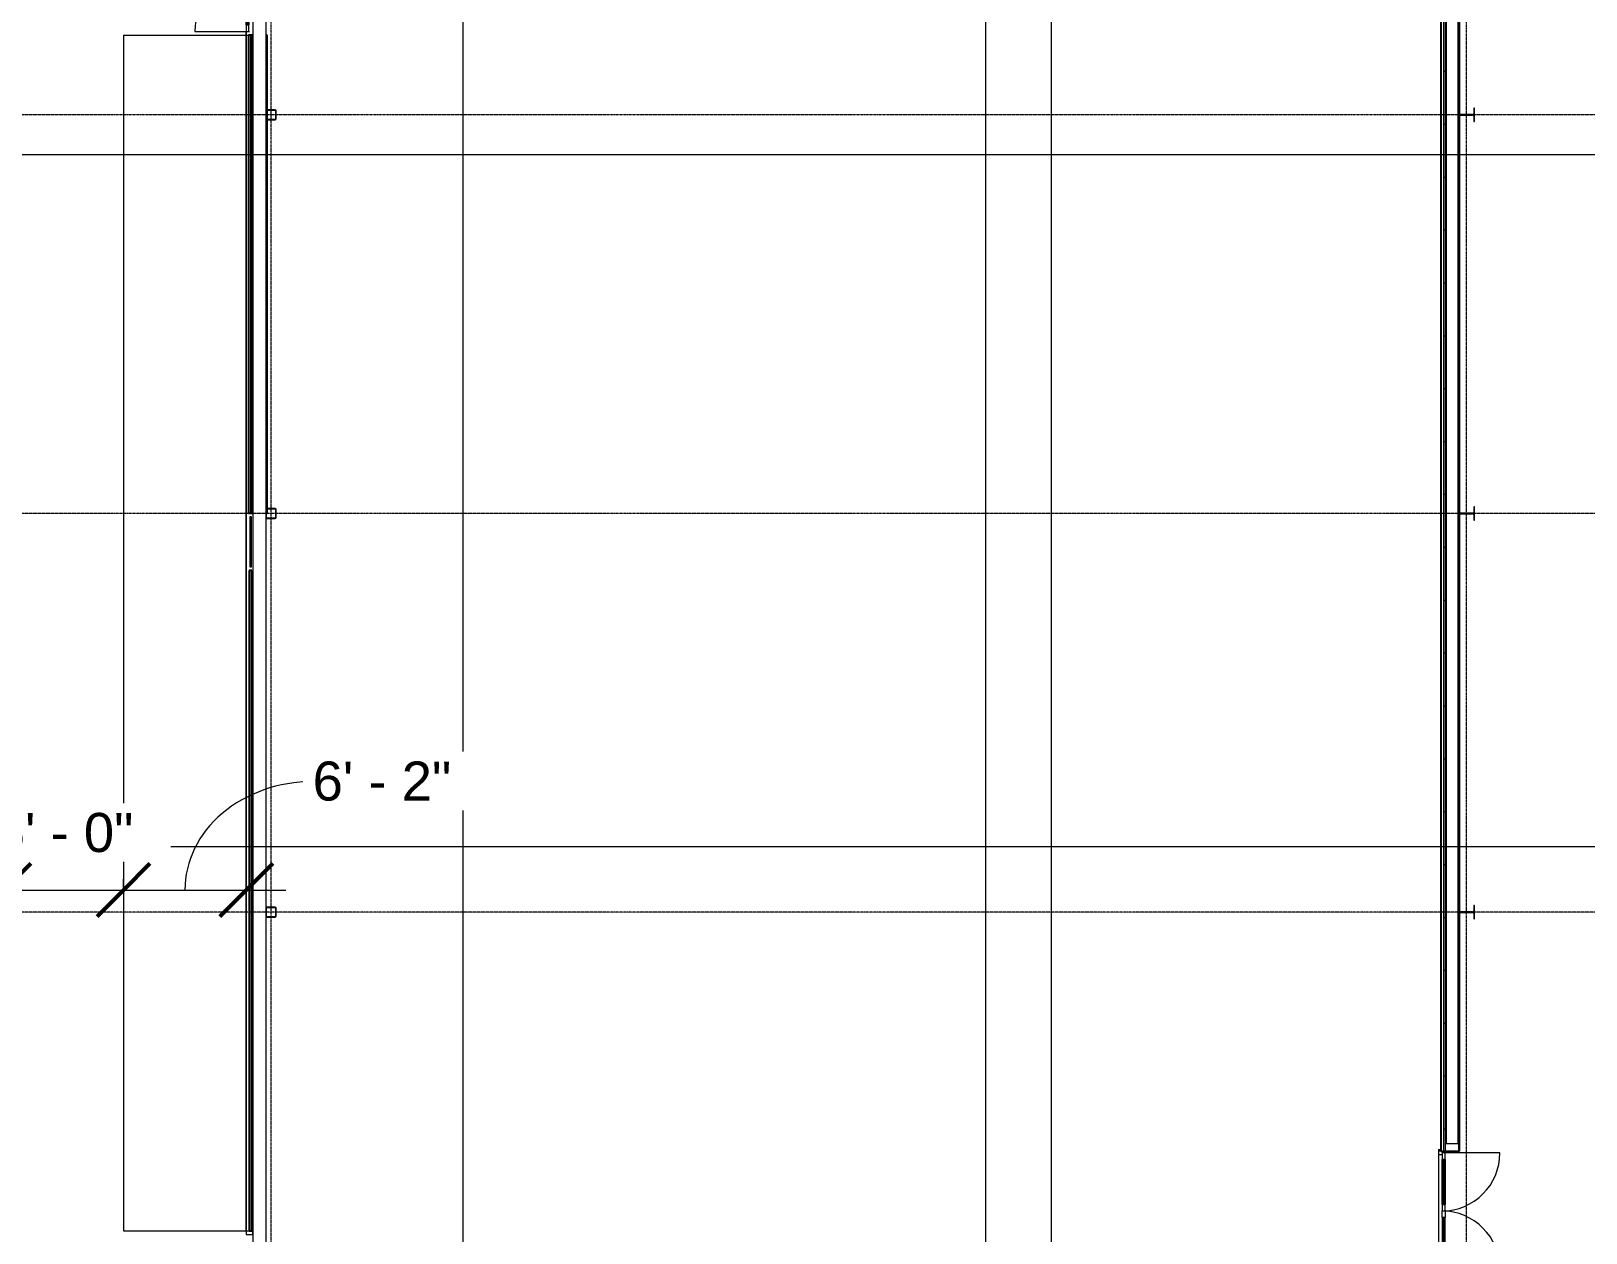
# Model space of a CAD drawing. Header units: inches. Extents: x 19712 to 27543, y -26063 to -18659.
# Drawn here: x 21927 to 22869, y -22303 to -21576 of the extents above; entities that cross this region are included whole.
import ezdxf

# ---------------------------------------------------------------- set-up
doc = ezdxf.new("R2010")
doc.units = ezdxf.units.IN
doc.header["$MEASUREMENT"] = 0
doc.linetypes.add('Grid Line 1_2_', pattern=[0.875, 0.5, -0.125, 0.125, -0.125])
for name, color, linetype, lineweight in [('A-ANNO-DIMS', 211, 'Continuous', 9), ('A-ANNO-DIMS-256', 211, 'Continuous', 9), ('A-DETL', 90, 'Continuous', 9), ('A-DOOR', 31, 'Continuous', 9), ('A-GLAZ-CURT', 52, 'Continuous', 9), ('A-GLAZ-CWMG', 51, 'Continuous', 9), ('A-WALL', 113, 'Continuous', 9), ('A-WALL-PATT', 111, 'Continuous', 25), ('C-BLDG-PADS', 91, 'Continuous', 9), ('C-TOPO', 7, 'Continuous', 9), ('Conc', 7, 'Continuous', 9), ('G-ANNO-SYMB', 111, 'Continuous', 9), ('L-SITE-WALL', 31, 'Continuous', 9), ('S-BEAM', 12, 'Continuous', 9), ('S-COLS', 52, 'Continuous', 9), ('S-GRID', 1, 'Continuous', 9)]:
    doc.layers.add(name, color=color, linetype=linetype, lineweight=lineweight)
doc.styles.add('Arial', font='arial.ttf', dxfattribs={"height": 23.60479})
doc.dimstyles.new('Linear_-_3_32__Arial', dxfattribs={"dimscale": 12, "dimtxt": 24, "dimasz": 2.666667, "dimexe": 2, "dimexo": 1.333333, "dimgap": 1.333333, "dimtad": 1, "dimdec": 0, "dimzin": 1, "dimdsep": 46, "dimlunit": 4, "dimtxsty": 'Arial', "dimblk1": 'OBLIQUE', "dimblk2": 'OBLIQUE', "dimsah": 1, "dimcen": 0.09, "dimdle": 2, "dimazin": 0, "dimtfac": 1, "dimtdec": 4, "dimtix": 1, "dimtmove": 1, "dimatfit": 3, "dimfxl": 1, "dimtvp": 1, "dimtfill": 1, "dimfrac": 2, "dimtolj": 1, "dimtzin": 0, "dimarcsym": 2})
doc.dimstyles.new('Linear_-_3_32__Arial_1', dxfattribs={"dimscale": 12, "dimtxt": 24, "dimasz": 2.666667, "dimexe": 2, "dimexo": 1.333333, "dimgap": 1.333333, "dimtad": 1, "dimdec": 0, "dimzin": 1, "dimdsep": 46, "dimlunit": 4, "dimtxsty": 'Arial', "dimblk1": 'OBLIQUE', "dimblk2": 'OBLIQUE', "dimsah": 1, "dimcen": 0.09, "dimdle": 2, "dimazin": 0, "dimtfac": 1, "dimtdec": 4, "dimtix": 1, "dimtmove": 0, "dimatfit": 3, "dimfxl": 1, "dimtvp": 1, "dimtfill": 1, "dimfrac": 2, "dimtolj": 1, "dimtzin": 0, "dimarcsym": 2})
pattern_1 = [(45, (0, 0), (-25.342707, 25.342707), []), (45, (0, 38.4), (-25.342707, 25.342707), [])]
pattern_2 = [(0, (0, 0), (0, 32), []), (90, (0, 0), (-32, 2e-15), [])]

# ---------------------------------------------------------------- blocks, each defined once
blk = doc.blocks.new('Girt_C - 8_D-948188-Site Plan - Phase 1')
at = {"layer": 'S-BEAM'}
for p, q in [((22061.64, -20906.05), (22061.64, -22786.18)), ((22069.64, -22540.52), (22069.64, -20906.05))]:
    blk.add_line(p, q, dxfattribs=at)
blk = doc.blocks.new('Girt_Z - 8_D-841743-Site Plan - Phase 1')
at = {"layer": 'S-BEAM'}
for p, q in [((22783.52, -21389.53), (22784.1, -21389.53)), ((22783.52, -21389.53), (22783.52, -22249.05)), ((22784.1, -21389.53), (22784.17, -21389.53)), ((22784.1, -21389.53), (22784.1, -22249.05)), ((22784.17, -21389.53), (22791.34, -21389.53)), ((22784.17, -21389.53), (22784.17, -22249.05)), ((22791.34, -21389.53), (22791.52, -21389.53)), ((22791.52, -22249.05), (22791.52, -21389.53)), ((22784.1, -22249.05), (22783.52, -22249.05)), ((22784.17, -22249.05), (22784.1, -22249.05)), ((22791.34, -22249.05), (22784.17, -22249.05)), ((22791.52, -22249.05), (22791.34, -22249.05))]:
    blk.add_line(p, q, dxfattribs=at)
blk = doc.blocks.new('Rectangular Mullion - Rectangular Mullion 1-827436-Site Plan - Phase 1')
at = {"layer": 'A-GLAZ-CWMG', "lineweight": 13}
for p, q in [((-2, 2), (0, 2)), ((-2, -2), (-2, 2)), ((0, 2), (0, -2)), ((0, -2), (-2, -2))]:
    blk.add_line(p, q, dxfattribs=at)
blk = doc.blocks.new('System Panel - Glazed-V44-Site Plan - Phase 1')
at = {"layer": 'A-GLAZ-CURT'}
for p, q in [((15.125, -0.25), (-15.125, -0.25)), ((-15.125, -0.25), (-15.125, -1.25)), ((-15.125, -1.25), (-15.125, -0.25)), ((15.125, -0.25), (-15.125, -0.25)), ((-15.125, -1.25), (15.125, -1.25)), ((-15.125, -1.25), (15.125, -1.25)), ((15.125, -1.25), (15.125, -0.25)), ((15.125, -0.25), (15.125, -1.25))]:
    blk.add_line(p, q, dxfattribs=at)
blk = doc.blocks.new('Door_Single_Storefront - one-827493-Site Plan - Phase 1')
at = {"layer": 'A-DOOR'}
for p, q in [((-16.53125, 33.0625), (-16.53125, 0)), ((-12.53125, 2), (-16.53125, 2)), ((-16.53125, 2), (-16.53125, 0.25)), ((-16.53125, 0.25), (-12.53125, 0.25)), ((-12.53125, 0.25), (-12.53125, 2)), ((-12.53125, 2), (12.53125, 2)), ((12.53125, 1.5), (-12.53125, 1.5)), ((-12.53125, 1.5), (-12.53125, 0.75)), ((-12.53125, 0.75), (12.53125, 0.75)), ((12.53125, 0.25), (-12.53125, 0.25)), ((16.53125, 2), (12.53125, 2)), ((12.53125, 2), (12.53125, 0.25)), ((12.53125, 0.75), (12.53125, 1.5)), ((12.53125, 0.25), (16.53125, 0.25)), ((16.53125, 0.25), (16.53125, 2))]:
    blk.add_line(p, q, dxfattribs=at)
blk.add_arc((-16.53125, 0), 33.0625, 360, 90, dxfattribs=at)
blk = doc.blocks.new('Door_Single_Storefront - one-815663-Site Plan - Phase 1')
at = {"layer": 'A-DOOR'}
for p, q in [((-17.59375, -35.1875), (-17.59375, 0)), ((-17.59375, -2), (-17.59375, -0.25)), ((-17.59375, -0.25), (-13.59375, -0.25)), ((-13.59375, -2), (-17.59375, -2)), ((-13.59375, -0.25), (-13.59375, -2)), ((13.59375, -0.25), (-13.59375, -0.25)), ((-13.59375, -1.5), (-13.59375, -0.75)), ((-13.59375, -0.75), (13.59375, -0.75)), ((13.59375, -1.5), (-13.59375, -1.5)), ((-13.59375, -2), (13.59375, -2)), ((13.59375, -2), (13.59375, -0.25)), ((13.59375, -0.25), (17.59375, -0.25)), ((13.59375, -0.75), (13.59375, -1.5)), ((17.59375, -2), (13.59375, -2)), ((17.59375, -0.25), (17.59375, -2))]:
    blk.add_line(p, q, dxfattribs=at)
blk.add_arc((-17.59375, 0), 35.1875, 270, 0, dxfattribs=at)
blk = doc.blocks.new('Door_Single_Storefront - one-824383-Site Plan - Phase 1')
at = {"layer": 'A-DOOR'}
for p, q in [((-17.59375, 35.1875), (-17.59375, 0)), ((-13.59375, 2), (-17.59375, 2)), ((-17.59375, 2), (-17.59375, 0.25)), ((-17.59375, 0.25), (-13.59375, 0.25)), ((-13.59375, 0.25), (-13.59375, 2)), ((-13.59375, 2), (13.59375, 2)), ((13.59375, 1.5), (-13.59375, 1.5)), ((-13.59375, 1.5), (-13.59375, 0.75)), ((-13.59375, 0.75), (13.59375, 0.75)), ((13.59375, 0.25), (-13.59375, 0.25)), ((17.59375, 2), (13.59375, 2)), ((13.59375, 2), (13.59375, 0.25)), ((13.59375, 0.75), (13.59375, 1.5)), ((13.59375, 0.25), (17.59375, 0.25)), ((17.59375, 0.25), (17.59375, 2))]:
    blk.add_line(p, q, dxfattribs=at)
blk.add_arc((-17.59375, 0), 35.1875, 360, 90, dxfattribs=at)
blk = doc.blocks.new('Rectangular Mullion - Rectangular Mullion 1-769212-Site Plan - Phase 1')
at = {"layer": 'A-GLAZ-CWMG'}
blk.add_line((22173.02, -22615.43), (22173.02, -22580.24), dxfattribs=at)
blk = doc.blocks.new('Rectangular Mullion - Rectangular Mullion 1-824384-Site Plan - Phase 1')
at = {"layer": 'A-GLAZ-CWMG'}
for p, q in [((22779.52, -22252.49), (22781.03, -22252.49)), ((22779.52, -22252.49), (22779.52, -22253.43)), ((22779.52, -22255.43), (22779.52, -22289.68))]:
    blk.add_line(p, q, dxfattribs=at)
blk = doc.blocks.new('Rectangular Mullion - Rectangular Mullion 1-824385-Site Plan - Phase 1')
at = {"layer": 'A-GLAZ-CWMG', "lineweight": 13}
for p, q in [((-2, -2), (-2, 0.25)), ((-1.06, 2), (0, 2)), ((0, 2), (0, -2)), ((0, -2), (-2, -2))]:
    blk.add_line(p, q, dxfattribs=at)
blk = doc.blocks.new('DIMBLOCK9-Site Plan - Phase 1')
at = {"layer": 'A-ANNO-DIMS-256', "lineweight": 50, "transparency": 16777216}
for p, q in [((21911.24, -22095.43), (21927.24, -22079.43)), ((21983.24, -22095.43), (21999.24, -22079.43)), ((21911.24, -22095.43), (21895.24, -22111.43)), ((21983.24, -22095.43), (21967.24, -22111.43))]:
    blk.add_line(p, q, dxfattribs=at)
at = {"layer": 'A-ANNO-DIMS-256', "transparency": 16777216}
for p, q in [((21911.24, -22088.8), (21911.24, -22119.43)), ((21911.24, -22095.43), (21911.24, -22088.8)), ((21983.24, -22088.8), (21983.24, -22119.43)), ((21983.24, -22095.43), (21983.24, -22088.8)), ((21911.24, -22095.43), (21983.24, -22095.43))]:
    blk.add_line(p, q, dxfattribs=at)
at = {"layer": 'A-ANNO-DIMS-256', "color": 0, "transparency": 16777216, "insert": (21905.33, -22048.81), "char_height": 23.605, "width": 100.5785, "attachment_point": 1, "line_spacing_factor": 0.938532, "style": 'Arial', "bg_fill": 3, "box_fill_scale": 1.25, "bg_fill_color": 0, "bg_fill_transparency": 0}
blk.add_mtext('6\' - 0"', dxfattribs=at)
blk = doc.blocks.new('_Oblique')
at = {"color": 0, "linetype": 'ByBlock', "lineweight": -2}
blk.add_line((-0.5, -0.5), (0.5, 0.5), dxfattribs=at)
blk = doc.blocks.new('DIMBLOCK10-Site Plan - Phase 1')
at = {"layer": 'A-ANNO-DIMS-256', "lineweight": 50, "transparency": 16777216}
for p, q in [((21983.24, -22095.43), (21999.24, -22079.43)), ((22057.64, -22095.43), (22073.64, -22079.43)), ((21983.24, -22095.43), (21967.24, -22111.43)), ((22057.64, -22095.43), (22041.64, -22111.43))]:
    blk.add_line(p, q, dxfattribs=at)
at = {"layer": 'A-ANNO-DIMS-256', "transparency": 16777216}
for p, q in [((21983.24, -22088.8), (21983.24, -22119.43)), ((21983.24, -22095.43), (21983.24, -22088.8)), ((22057.64, -22088.8), (22057.64, -22119.43)), ((22057.64, -22095.43), (22057.64, -22088.8)), ((21983.24, -22095.43), (22081.64, -22095.43))]:
    blk.add_line(p, q, dxfattribs=at)
blk.add_ellipse((22097.79, -22095.43), major_axis=(77.35, 0), ratio=0.84786, start_param=1.570796, end_param=3.141593, dxfattribs=at)
at = {"layer": 'A-ANNO-DIMS-256', "color": 0, "transparency": 16777216, "insert": (22097.79, -22017.69), "char_height": 23.605, "width": 100.5785, "attachment_point": 1, "line_spacing_factor": 0.938532, "style": 'Arial', "bg_fill": 3, "box_fill_scale": 1.25, "bg_fill_color": 0, "bg_fill_transparency": 0}
blk.add_mtext('6\' - 2"', dxfattribs=at)

msp = doc.modelspace()

# ---------------------------------------------------------------- hatches: boundary and pattern name
at = {"layer": 'A-WALL-PATT', "lineweight": 9}
h = msp.add_hatch(dxfattribs=at)
h.set_pattern_fill('FP_8', color=256, style=0, pattern_type=2)
h.set_pattern_definition(pattern_2)
h.paths.add_polyline_path([(22783.524991, -22253.42781), (22783.524991, -21413.24031), (22782.524991, -21413.24031), (22782.524991, -22253.42781)], flags=0)
h.paths.add_polyline_path([(22783.524991, -21408.49031), (22783.524991, -21368.67781), (22782.524991, -21368.67781), (22782.524991, -21408.49031)], flags=0)
h.paths.add_polyline_path([(22783.524991, -21336.67781), (22783.524991, -21292.80281), (22782.524991, -21292.80281), (22782.524991, -21336.67781)], flags=0)
h.paths.add_polyline_path([(22783.524991, -21234.55281), (22783.524991, -21192.17781), (22782.524991, -21192.17781), (22782.524991, -21234.55281)], flags=0)
h.paths.add_polyline_path([(22783.524991, -21160.17781), (22783.524991, -21124.80281), (22782.524991, -21124.80281), (22782.524991, -21160.17781)], flags=0)
h = msp.add_hatch(dxfattribs=at)
h.set_pattern_fill('FP_8', color=256, style=0, pattern_type=2)
h.set_pattern_definition(pattern_2)
h.paths.add_polyline_path([(22060.890225, -21867.42781), (22060.890225, -21578.17781), (22060.140225, -21578.17781), (22060.140225, -21867.42781)], flags=0)
at = {"layer": 'S-COLS'}
h = msp.add_hatch(dxfattribs=at)
h.set_pattern_fill('FP_1', color=256, style=0, pattern_type=2)
h.set_pattern_definition(pattern_1)
h.paths.add_polyline_path([(22075.174225, -21629.30281), (22075.503737, -21629.166322), (22075.640225, -21628.83681), (22075.338981, -21629.001566)], flags=0)
h.paths.add_polyline_path([(22070.106225, -21629.30281), (22075.174225, -21629.30281), (22075.174225, -21629.06981), (22070.106225, -21629.06981)], flags=0)
h.paths.add_polyline_path([(22070.106225, -21629.30281), (22069.941469, -21629.001566), (22069.640225, -21628.83681), (22069.776714, -21629.166322)], flags=0)
h.paths.add_polyline_path([(22075.640225, -21623.76881), (22075.503737, -21623.439299), (22075.174225, -21623.30281), (22075.338981, -21623.604055)], flags=0)
h.paths.add_polyline_path([(22075.640225, -21628.83681), (22075.640225, -21623.76881), (22075.407225, -21623.76881), (22075.407225, -21628.83681)], flags=0)
h.paths.add_polyline_path([(22069.640225, -21623.76881), (22069.941469, -21623.604055), (22070.106225, -21623.30281), (22069.776714, -21623.439299)], flags=0)
h.paths.add_polyline_path([(22069.873225, -21628.83681), (22069.873225, -21623.76881), (22069.640225, -21623.76881), (22069.640225, -21628.83681)], flags=0)
h.paths.add_polyline_path([(22070.106225, -21623.53581), (22075.174225, -21623.53581), (22075.174225, -21623.30281), (22070.106225, -21623.30281)], flags=0)
h = msp.add_hatch(dxfattribs=at)
h.set_pattern_fill('FP_1', color=256, style=0, pattern_type=2)
h.set_pattern_definition(pattern_1)
h.paths.add_polyline_path([(22075.174225, -21870.55281), (22075.503737, -21870.416322), (22075.640225, -21870.08681), (22075.338981, -21870.251566)], flags=0)
h.paths.add_polyline_path([(22070.106225, -21870.55281), (22075.174225, -21870.55281), (22075.174225, -21870.31981), (22070.106225, -21870.31981)], flags=0)
h.paths.add_polyline_path([(22070.106225, -21870.55281), (22069.941469, -21870.251566), (22069.640225, -21870.08681), (22069.776714, -21870.416322)], flags=0)
h.paths.add_polyline_path([(22069.640225, -21865.01881), (22069.941469, -21864.854055), (22070.106225, -21864.55281), (22069.776714, -21864.689299)], flags=0)
h.paths.add_polyline_path([(22069.873225, -21870.08681), (22069.873225, -21865.01881), (22069.640225, -21865.01881), (22069.640225, -21870.08681)], flags=0)
h.paths.add_polyline_path([(22075.640225, -21865.01881), (22075.503737, -21864.689299), (22075.174225, -21864.55281), (22075.338981, -21864.854055)], flags=0)
h.paths.add_polyline_path([(22075.640225, -21870.08681), (22075.640225, -21865.01881), (22075.407225, -21865.01881), (22075.407225, -21870.08681)], flags=0)
h.paths.add_polyline_path([(22070.106225, -21864.78581), (22075.174225, -21864.78581), (22075.174225, -21864.55281), (22070.106225, -21864.55281)], flags=0)
h = msp.add_hatch(dxfattribs=at)
h.set_pattern_fill('FP_1', color=256, style=0, pattern_type=2)
h.set_pattern_definition(pattern_1)
h.paths.add_polyline_path([(22801.25546, -21871.533279), (22801.25546, -21863.572342), (22800.821866, -21863.572342), (22800.821866, -21866.716873), (22800.619358, -21867.205771), (22800.13046, -21867.408279), (22792.649991, -21867.408279), (22792.161093, -21867.205771), (22791.958585, -21866.716873), (22791.958585, -21863.572342), (22791.524991, -21863.572342), (22791.524991, -21871.533279), (22791.958585, -21871.533279), (22791.958585, -21868.388748), (22792.161093, -21867.89985), (22792.649991, -21867.697342), (22800.13046, -21867.697342), (22800.619358, -21867.89985), (22800.821866, -21868.388748), (22800.821866, -21871.533279)], flags=0)
h = msp.add_hatch(dxfattribs=at)
h.set_pattern_fill('FP_1', color=256, style=0, pattern_type=2)
h.set_pattern_definition(pattern_1)
h.paths.add_polyline_path([(22791.958585, -22112.783279), (22791.958585, -22109.638748), (22792.161093, -22109.14985), (22792.649991, -22108.947342), (22800.13046, -22108.947342), (22800.619358, -22109.14985), (22800.821866, -22109.638748), (22800.821866, -22112.783279), (22801.25546, -22112.783279), (22801.25546, -22104.822342), (22800.821866, -22104.822342), (22800.821866, -22107.966873), (22800.619358, -22108.455771), (22800.13046, -22108.658279), (22792.649991, -22108.658279), (22792.161093, -22108.455771), (22791.958585, -22107.966873), (22791.958585, -22104.822342), (22791.524991, -22104.822342), (22791.524991, -22112.783279)], flags=0)

# ---------------------------------------------------------------- linework, layer by layer
at = {"layer": 'A-DETL'}
msp.add_line((22189.015225, -22787.303518), (22189.015225, -21413.24031), dxfattribs=at)
at = {"layer": 'A-WALL'}
for p, q in [((22782.524991, -21413.24031), (22782.524991, -22253.42781)), ((22059.265225, -21578.17781), (22059.265225, -21867.42781)), ((22060.140225, -21578.17781), (22060.140225, -21867.42781)), ((22060.890225, -21578.17781), (22060.890225, -21867.42781)), ((22783.524991, -22249.05281), (22783.524991, -22253.42781)), ((22791.524991, -22249.05281), (22791.524991, -22253.42781))]:
    msp.add_line(p, q, dxfattribs=at)
at = {"layer": 'A-WALL', "lineweight": 25}
for p, q in [((22059.352825, -21901.99031), (22059.352825, -22301.61531)), ((22060.927625, -21901.99031), (22059.352825, -21901.99031)), ((22060.927625, -22301.61531), (22060.927625, -21901.99031)), ((22059.352825, -22301.61531), (22060.927625, -22301.61531))]:
    msp.add_line(p, q, dxfattribs=at)
at = {"layer": 'C-BLDG-PADS'}
msp.add_line((22057.640225, -21575.92781), (22057.640225, -22301.92781), dxfattribs=at)
at = {"layer": 'C-TOPO'}
msp.add_line((22057.640625, -22301.92781), (22057.640625, -21575.92781), dxfattribs=at)
at = {"layer": 'Conc'}
for p, q in [((21983.235225, -21578.17781), (22059.015225, -21578.17781)), ((21983.235225, -21578.17781), (21983.235225, -22301.67781)), ((21983.235225, -22301.67781), (22061.683031, -22301.67781))]:
    msp.add_line(p, q, dxfattribs=at)
at = {"layer": 'G-ANNO-SYMB'}
for p, q in [((22544.941794, -20555.10083), (22544.941794, -23033.871104)), ((22505.173619, -20818.082114), (22505.173619, -23047.707633)), ((27062.471507, -21650.52261), (19985.202172, -21650.52261)), ((27072.963726, -22069.388455), (19995.694391, -22069.388455))]:
    msp.add_line(p, q, dxfattribs=at)
at = {"layer": 'L-SITE-WALL', "lineweight": 25}
for p, q in [((22792.149991, -22253.42781), (22792.149991, -21368.67781)), ((22781.024991, -21413.24031), (22781.024991, -22253.42781)), ((22061.665346, -21578.17781), (22059.015225, -21578.17781)), ((22059.015225, -21578.17781), (22059.015225, -21867.42781)), ((22070.265225, -21578.17781), (22069.615105, -21578.17781)), ((22070.265225, -21867.42781), (22070.265225, -21578.17781)), ((22059.015225, -21867.42781), (22061.665346, -21867.42781)), ((22069.615105, -21867.42781), (22070.265225, -21867.42781)), ((22781.024991, -22253.42781), (22792.149991, -22253.42781))]:
    msp.add_line(p, q, dxfattribs=at)
at = {"layer": 'S-COLS', "lineweight": 15}
for p, q in [((22069.873225, -21628.83681), (22069.873225, -21623.76881)), ((22075.174225, -21623.30281), (22070.106225, -21623.30281)), ((22070.106225, -21623.53581), (22075.174225, -21623.53581)), ((22075.407225, -21623.76881), (22075.407225, -21628.83681)), ((22075.640225, -21628.83681), (22075.640225, -21623.76881)), ((22791.958585, -21622.322342), (22791.524991, -21622.322342)), ((22791.958585, -21625.466873), (22791.958585, -21622.322342)), ((22801.25546, -21622.322342), (22800.821866, -21622.322342)), ((22800.821866, -21622.322342), (22800.821866, -21625.466873)), ((22801.25546, -21630.283279), (22801.25546, -21622.322342)), ((22075.174225, -21629.06981), (22070.106225, -21629.06981)), ((22070.106225, -21629.30281), (22075.174225, -21629.30281)), ((22791.524991, -21630.283279), (22791.958585, -21630.283279)), ((22791.958585, -21630.283279), (22791.958585, -21627.138748)), ((22800.13046, -21626.158279), (22792.649991, -21626.158279)), ((22792.649991, -21626.447342), (22800.13046, -21626.447342)), ((22800.821866, -21627.138748), (22800.821866, -21630.283279)), ((22800.821866, -21630.283279), (22801.25546, -21630.283279)), ((22069.873225, -21870.08681), (22069.873225, -21865.01881)), ((22075.174225, -21864.55281), (22070.106225, -21864.55281)), ((22070.106225, -21864.78581), (22075.174225, -21864.78581)), ((22075.407225, -21865.01881), (22075.407225, -21870.08681)), ((22075.640225, -21870.08681), (22075.640225, -21865.01881)), ((22791.958585, -21863.572342), (22791.524991, -21863.572342)), ((22791.958585, -21866.716873), (22791.958585, -21863.572342)), ((22791.958585, -21871.533279), (22791.958585, -21868.388748)), ((22800.13046, -21867.408279), (22792.649991, -21867.408279)), ((22792.649991, -21867.697342), (22800.13046, -21867.697342)), ((22801.25546, -21863.572342), (22800.821866, -21863.572342)), ((22800.821866, -21863.572342), (22800.821866, -21866.716873)), ((22800.821866, -21868.388748), (22800.821866, -21871.533279)), ((22801.25546, -21871.533279), (22801.25546, -21863.572342)), ((22075.174225, -21870.31981), (22070.106225, -21870.31981)), ((22070.106225, -21870.55281), (22075.174225, -21870.55281)), ((22791.524991, -21871.533279), (22791.958585, -21871.533279)), ((22800.821866, -21871.533279), (22801.25546, -21871.533279)), ((22069.873225, -22111.33681), (22069.873225, -22106.26881)), ((22075.174225, -22105.80281), (22070.106225, -22105.80281)), ((22070.106225, -22106.03581), (22075.174225, -22106.03581)), ((22075.174225, -22111.56981), (22070.106225, -22111.56981)), ((22070.106225, -22111.80281), (22075.174225, -22111.80281)), ((22075.407225, -22106.26881), (22075.407225, -22111.33681)), ((22075.640225, -22111.33681), (22075.640225, -22106.26881)), ((22791.958585, -22104.822342), (22791.524991, -22104.822342)), ((22791.524991, -22112.783279), (22791.958585, -22112.783279)), ((22791.958585, -22107.966873), (22791.958585, -22104.822342)), ((22791.958585, -22112.783279), (22791.958585, -22109.638748)), ((22800.13046, -22108.658279), (22792.649991, -22108.658279)), ((22792.649991, -22108.947342), (22800.13046, -22108.947342)), ((22801.25546, -22104.822342), (22800.821866, -22104.822342)), ((22800.821866, -22104.822342), (22800.821866, -22107.966873)), ((22800.821866, -22109.638748), (22800.821866, -22112.783279)), ((22800.821866, -22112.783279), (22801.25546, -22112.783279)), ((22801.25546, -22112.783279), (22801.25546, -22104.822342))]:
    msp.add_line(p, q, dxfattribs=at)
for centre, radius, start, end in [((22070.106225, -21623.76881), 0.466, 90, 180), ((22070.106225, -21623.76881), 0.233, 90, 180), ((22075.174225, -21623.76881), 0.466, 0, 90), ((22075.174225, -21623.76881), 0.233, 0, 90), ((22070.106225, -21628.83681), 0.466, 180, 270), ((22070.106225, -21628.83681), 0.233, 180, 270), ((22075.174225, -21628.83681), 0.466, 270, 0), ((22075.174225, -21628.83681), 0.233, 270, 0), ((22792.649991, -21625.466873), 0.691406, 180, 270), ((22792.649991, -21627.138748), 0.691406, 90, 180), ((22800.13046, -21625.466873), 0.691406, 270, 0), ((22800.13046, -21627.138748), 0.691406, 0, 90), ((22070.106225, -21865.01881), 0.466, 90, 180), ((22070.106225, -21865.01881), 0.233, 90, 180), ((22075.174225, -21865.01881), 0.466, 0, 90), ((22075.174225, -21865.01881), 0.233, 0, 90), ((22792.649991, -21866.716873), 0.691406, 180, 270), ((22792.649991, -21868.388748), 0.691406, 90, 180), ((22800.13046, -21866.716873), 0.691406, 270, 0), ((22800.13046, -21868.388748), 0.691406, 0, 90), ((22070.106225, -21870.08681), 0.466, 180, 270), ((22070.106225, -21870.08681), 0.233, 180, 270), ((22075.174225, -21870.08681), 0.466, 270, 0), ((22075.174225, -21870.08681), 0.233, 270, 0), ((22070.106225, -22106.26881), 0.466, 90, 180), ((22070.106225, -22111.33681), 0.466, 180, 270), ((22070.106225, -22106.26881), 0.233, 90, 180), ((22070.106225, -22111.33681), 0.233, 180, 270), ((22075.174225, -22106.26881), 0.466, 0, 90), ((22075.174225, -22106.26881), 0.233, 0, 90), ((22075.174225, -22111.33681), 0.466, 270, 0), ((22075.174225, -22111.33681), 0.233, 270, 0), ((22792.649991, -22107.966873), 0.691406, 180, 270), ((22792.649991, -22109.638748), 0.691406, 90, 180), ((22800.13046, -22107.966873), 0.691406, 270, 0), ((22800.13046, -22109.638748), 0.691406, 0, 90)]:
    msp.add_arc(centre, radius, start, end, dxfattribs=at)
at = {"layer": 'S-GRID', "linetype": 'Grid Line 1_2_'}
for p, q in [((22072.640225, -23874.70128), (22072.640225, -18787.198833)), ((22796.390225, -23874.70128), (22796.390225, -18787.198833)), ((26875.455585, -21626.30281), (19848.989376, -21626.30281)), ((26875.455585, -21867.55281), (19848.989376, -21867.55281)), ((26875.455585, -22108.80281), (19848.989376, -22108.80281))]:
    msp.add_line(p, q, dxfattribs=at)

# ---------------------------------------------------------------- block references
at = {"layer": 'A-DOOR'}
for name, p, rotation in [('Door_Single_Storefront - one-827493-Site Plan - Phase 1', (22059.515225, -21559.39656), 89.99999999996216), ('Door_Single_Storefront - one-824383-Site Plan - Phase 1', (22781.524991, -22272.08406), 269.9999999999933), ('Door_Single_Storefront - one-815663-Site Plan - Phase 1', (22781.524991, -22307.27156), 89.99999999999329)]:
    msp.add_blockref(name, p, dxfattribs=dict(at, rotation=rotation))
at = {"layer": 'A-GLAZ-CURT', "rotation": 89.99999999996432}
msp.add_blockref('System Panel - Glazed-V44-Site Plan - Phase 1', (22059.515225, -21884.80281), dxfattribs=at)
at = {"layer": 'A-GLAZ-CWMG'}
msp.add_blockref('Rectangular Mullion - Rectangular Mullion 1-824384-Site Plan - Phase 1', (0, 0), dxfattribs=at)
at = {"layer": 'A-GLAZ-CWMG', "extrusion": (0, 0, -1)}
for name, p, rotation in [('Rectangular Mullion - Rectangular Mullion 1-824385-Site Plan - Phase 1', (-22781.524991, -22253.42781), 90.00000000000672), ('Rectangular Mullion - Rectangular Mullion 1-827436-Site Plan - Phase 1', (-22059.515225, -22301.92781), 90.00000000003568)]:
    msp.add_blockref(name, p, dxfattribs=dict(at, rotation=rotation))
at = {"layer": 'A-GLAZ-CWMG', "rotation": 180}
msp.add_blockref('Rectangular Mullion - Rectangular Mullion 1-769212-Site Plan - Phase 1', (44952.540216, -44905.105621), dxfattribs=at)
at = {"layer": 'S-BEAM'}
for name in ['Girt_C - 8_D-948188-Site Plan - Phase 1', 'Girt_Z - 8_D-841743-Site Plan - Phase 1']:
    msp.add_blockref(name, (0, 0), dxfattribs=at)

# ---------------------------------------------------------------- next in the draw order: dimensions: what is measured, and where the dimension line sits
at = {"layer": 'A-ANNO-DIMS'}
dim = msp.add_linear_dim(base=(21983.235225, -22095.4277), p1=(21911.235225, -22072.800283), p2=(21983.235225, -22072.800283), dimstyle='Linear_-_3_32__Arial_1', override={"dimpost": '<>', "dimfxl": 72}, dxfattribs=at)
dim.commit()
dim.dimension.update_dxf_attribs({"geometry": 'DIMBLOCK9-Site Plan - Phase 1', "text_midpoint": (21947.235225, -22067.375732)})

# ---------------------------------------------------------------- next in the draw order: dimensions: what is measured, and where the dimension line sits
dim = msp.add_linear_dim(base=(22057.640225, -22095.4277), p1=(21983.235225, -22072.800283), p2=(22057.640225, -22072.800283), dimstyle='Linear_-_3_32__Arial', override={"dimpost": '<>', "dimfxl": 74.405}, dxfattribs=at)
dim.commit()
dim.dimension.update_dxf_attribs({"geometry": 'DIMBLOCK10-Site Plan - Phase 1', "text_midpoint": (22148.074318, -22033.42587), "dimtype": 160})

doc.saveas('drawing.dxf')
